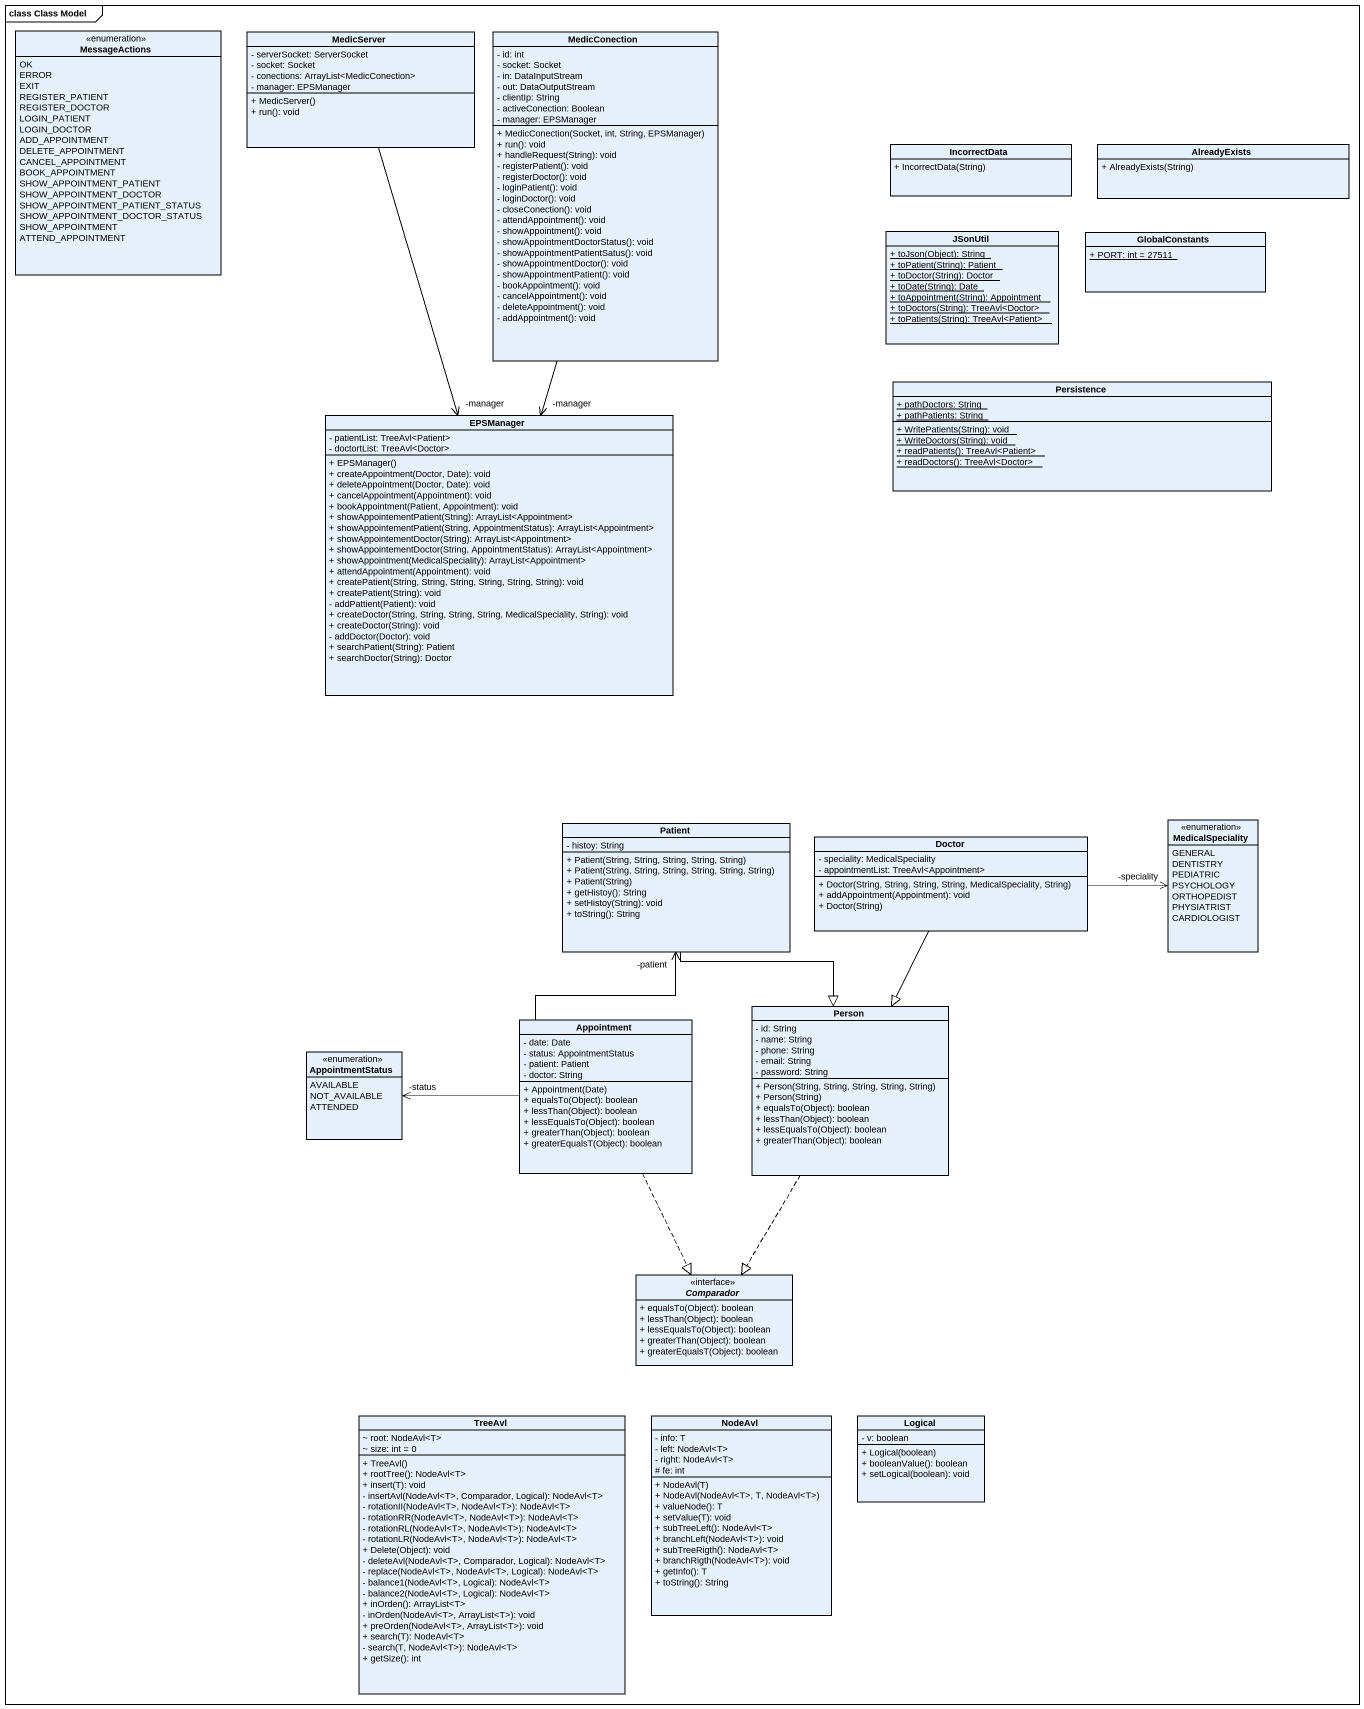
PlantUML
@startuml
mainframe class Class Model
hide circle
hide empty members
skinparam classAttributeIconSize 0
enum MessageActions {
  OK
  ERROR
  EXIT
  REGISTER_PATIENT
  REGISTER_DOCTOR
  LOGIN_PATIENT
  LOGIN_DOCTOR
  ADD_APPOINTMENT
  DELETE_APPOINTMENT
  CANCEL_APPOINTMENT
  BOOK_APPOINTMENT
  SHOW_APPOINTMENT_PATIENT
  SHOW_APPOINTMENT_DOCTOR
  SHOW_APPOINTMENT_PATIENT_STATUS
  SHOW_APPOINTMENT_DOCTOR_STATUS
  SHOW_APPOINTMENT
  ATTEND_APPOINTMENT
}
class MedicServer {
  - serverSocket: ServerSocket
  - socket: Socket
  - conections: ArrayList<MedicConection>
  - manager: EPSManager
  + MedicServer()
  + run(): void
}
class MedicConection {
  - id: int
  - socket: Socket
  - in: DataInputStream
  - out: DataOutputStream
  - clientIp: String
  - activeConection: Boolean
  - manager: EPSManager
  + MedicConection(Socket, int, String, EPSManager)
  + run(): void
  + handleRequest(String): void
  - registerPatient(): void
  - registerDoctor(): void
  - loginPatient(): void
  - loginDoctor(): void
  - closeConection(): void
  - attendAppointment(): void
  - showAppointment(): void
  - showAppointmentDoctorStatus(): void
  - showAppointmentPatientSatus(): void
  - showAppointmentDoctor(): void
  - showAppointmentPatient(): void
  - bookAppointment(): void
  - cancelAppointment(): void
  - deleteAppointment(): void
  - addAppointment(): void
}
class IncorrectData {
  + IncorrectData(String)
}
class AlreadyExists {
  + AlreadyExists(String)
}
class JSonUtil {
  {static} + toJson(Object): String
  {static} + toPatient(String): Patient
  {static} + toDoctor(String): Doctor
  {static} + toDate(String): Date
  {static} + toAppointment(String): Appointment
  {static} + toDoctors(String): TreeAvl<Doctor>
  {static} + toPatients(String): TreeAvl<Patient>
}
class GlobalConstants {
  {static} + PORT: int = 27511
}
class EPSManager {
  - patientList: TreeAvl<Patient>
  - doctortList: TreeAvl<Doctor>
  + EPSManager()
  + createAppointment(Doctor, Date): void
  + deleteAppointment(Doctor, Date): void
  + cancelAppointment(Appointment): void
  + bookAppointment(Patient, Appointment): void
  + showAppointementPatient(String): ArrayList<Appointment>
  + showAppointementPatient(String, AppointmentStatus): ArrayList<Appointment>
  + showAppointementDoctor(String): ArrayList<Appointment>
  + showAppointementDoctor(String, AppointmentStatus): ArrayList<Appointment>
  + showAppointment(MedicalSpeciality): ArrayList<Appointment>
  + attendAppointment(Appointment): void
  + createPatient(String, String, String, String, String, String): void
  + createPatient(String): void
  - addPattient(Patient): void
  + createDoctor(String, String, String, String, MedicalSpeciality, String): void
  + createDoctor(String): void
  - addDoctor(Doctor): void
  + searchPatient(String): Patient
  + searchDoctor(String): Doctor
}
class Persistence {
  {static} + pathDoctors: String
  {static} + pathPatients: String
  {static} + WritePatients(String): void
  {static} + WriteDoctors(String): void
  {static} + readPatients(): TreeAvl<Patient>
  {static} + readDoctors(): TreeAvl<Doctor>
}
class Patient {
  - histoy: String
  + Patient(String, String, String, String, String)
  + Patient(String, String, String, String, String, String)
  + Patient(String)
  + getHistoy(): String
  + setHistoy(String): void
  + toString(): String
}
class Doctor {
  - speciality: MedicalSpeciality
  - appointmentList: TreeAvl<Appointment>
  + Doctor(String, String, String, String, MedicalSpeciality, String)
  + addAppointment(Appointment): void
  + Doctor(String)
}
enum MedicalSpeciality {
  GENERAL
  DENTISTRY
  PEDIATRIC
  PSYCHOLOGY
  ORTHOPEDIST
  PHYSIATRIST
  CARDIOLOGIST
}
class Appointment {
  - date: Date
  - status: AppointmentStatus
  - patient: Patient
  - doctor: String
  + Appointment(Date)
  + equalsTo(Object): boolean
  + lessThan(Object): boolean
  + lessEqualsTo(Object): boolean
  + greaterThan(Object): boolean
  + greaterEqualsT(Object): boolean
}
class "Person" as Person_ {
  - id: String
  - name: String
  - phone: String
  - email: String
  - password: String
  + Person(String, String, String, String, String)
  + Person(String)
  + equalsTo(Object): boolean
  + lessThan(Object): boolean
  + lessEqualsTo(Object): boolean
  + greaterThan(Object): boolean
}
enum AppointmentStatus {
  AVAILABLE
  NOT_AVAILABLE
  ATTENDED
}
interface Comparador <<interface>> {
  + equalsTo(Object): boolean
  + lessThan(Object): boolean
  + lessEqualsTo(Object): boolean
  + greaterThan(Object): boolean
  + greaterEqualsT(Object): boolean
}
class TreeAvl {
  ~ root: NodeAvl<T>
  ~ size: int = 0
  + TreeAvl()
  + rootTree(): NodeAvl<T>
  + insert(T): void
  - insertAvl(NodeAvl<T>, Comparador, Logical): NodeAvl<T>
  - rotationII(NodeAvl<T>, NodeAvl<T>): NodeAvl<T>
  - rotationRR(NodeAvl<T>, NodeAvl<T>): NodeAvl<T>
  - rotationRL(NodeAvl<T>, NodeAvl<T>): NodeAvl<T>
  - rotationLR(NodeAvl<T>, NodeAvl<T>): NodeAvl<T>
  + Delete(Object): void
  - deleteAvl(NodeAvl<T>, Comparador, Logical): NodeAvl<T>
  - replace(NodeAvl<T>, NodeAvl<T>, Logical): NodeAvl<T>
  - balance1(NodeAvl<T>, Logical): NodeAvl<T>
  - balance2(NodeAvl<T>, Logical): NodeAvl<T>
  + inOrden(): ArrayList<T>
  - inOrden(NodeAvl<T>, ArrayList<T>): void
  + preOrden(NodeAvl<T>, ArrayList<T>): void
  + search(T): NodeAvl<T>
  - search(T, NodeAvl<T>): NodeAvl<T>
  + getSize(): int
}
class NodeAvl {
  - info: T
  - left: NodeAvl<T>
  - right: NodeAvl<T>
  # fe: int
  + NodeAvl(T)
  + NodeAvl(NodeAvl<T>, T, NodeAvl<T>)
  + valueNode(): T
  + setValue(T): void
  + subTreeLeft(): NodeAvl<T>
  + branchLeft(NodeAvl<T>): void
  + subTreeRigth(): NodeAvl<T>
  + branchRigth(NodeAvl<T>): void
  + getInfo(): T
  + toString(): String
}
class Logical {
  - v: boolean
  + Logical(boolean)
  + booleanValue(): boolean
  + setLogical(boolean): void
}
MedicServer --> "-manager" EPSManager
MedicConection --> "-manager" EPSManager
Patient --|> Person_
Doctor -right-> "-speciality" MedicalSpeciality
Doctor --|> Person_
Appointment -up-> "-patient" Patient
Appointment -left-> "-status" AppointmentStatus
Appointment ..|> Comparador
Person_ ..|> Comparador
@enduml
